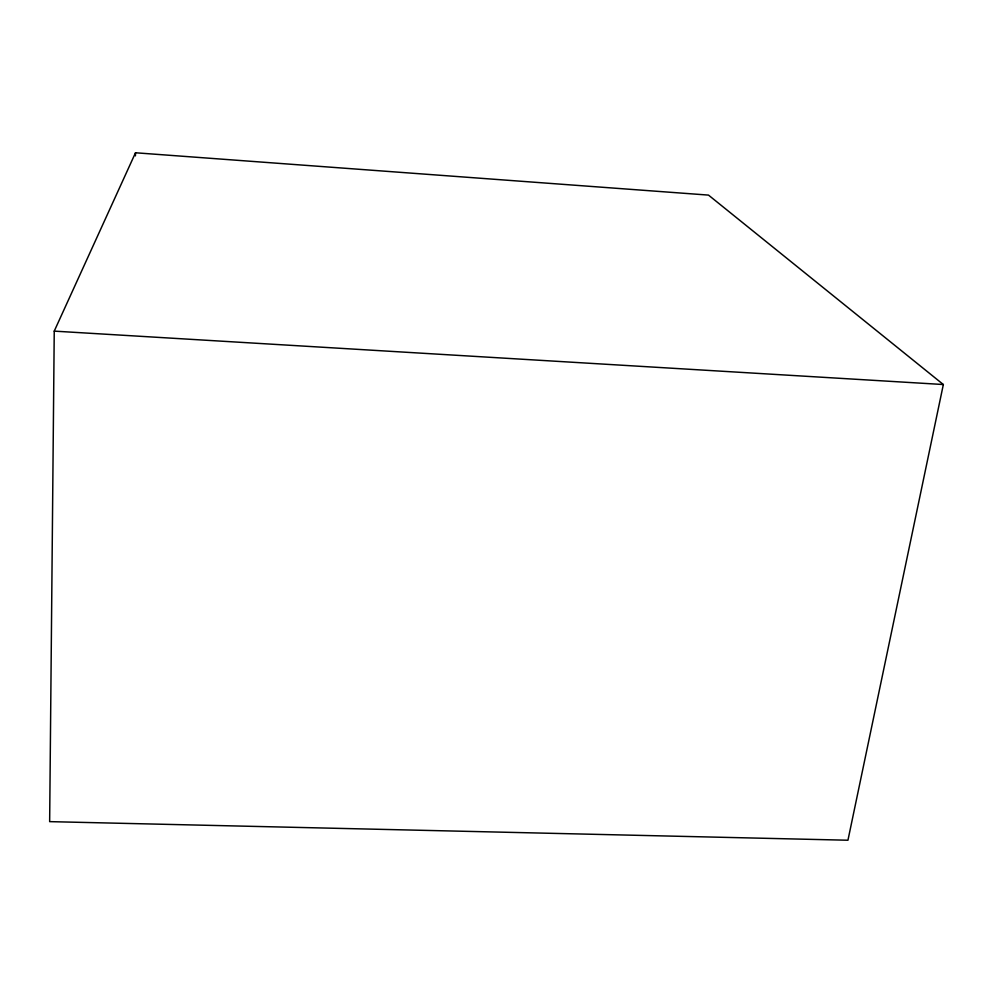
<?xml version="1.0" encoding="UTF-8"?>
<svg xmlns="http://www.w3.org/2000/svg" width="993" height="993" viewBox="0 0 993 993"><rect width="100%" height="100%" fill="white"/><g stroke="black" fill="none" stroke-linecap="round" stroke-linejoin="round"><path stroke-width="1.49" d="M54.243 331.128L49.65 821.633L847.948 840.227L943.35 384.527L708.493 195.1L135.507 152.773L54.243 331.128L943.35 384.527M135.42 155.876L135.507 152.773"/></g></svg>
